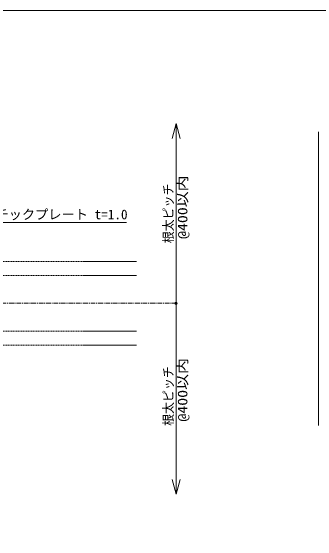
# Model space of a CAD drawing. Units: millimetres, scale not verified. Extents: x -4131 to 4169, y -981 to 998.
# Drawn here: x 706 to 1037, y -190 to 384 of the extents above; entities that cross this region are included whole.
import ezdxf
from ezdxf.enums import TextEntityAlignment as Align

# ---------------------------------------------------------------- set-up
doc = ezdxf.new("R2010")
doc.units = ezdxf.units.MM
doc.header["$LTSCALE"] = 10
doc.linetypes.add('CHAIN1', pattern=[8, 5, -1, 1, -1])
doc.linetypes.add('DASHED1', pattern=[1.8, 1.2, -0.6])
for name, color, linetype, lineweight in [('0-0_図枠', 7, 'Continuous', 9), ('0-2_文字', 4, 'Continuous', 9), ('0-3_寸法', 7, 'Continuous', 9), ('0-4_一般', 4, 'Continuous', 9), ('0-9_根太', 4, 'Continuous', 9)]:
    doc.layers.add(name, color=color, linetype=linetype, lineweight=lineweight)
doc.styles.add('ＭＳ ゴシック', font='')
doc.styles.get('ＭＳ ゴシック').set_extended_font_data('MS Gothic')

# ---------------------------------------------------------------- blocks, each defined once
blk = doc.blocks.new('グループ-37-1')
at = {"layer": '0-9_根太', "linetype": 'DASHED1'}
for p, q in [((3943, 4049.7), (9237, 4049.7)), ((3943, 3899.7), (9237, 3899.7)), ((3943, 3299.7), (9237, 3299.7)), ((3943, 3149.7), (9237, 3149.7))]:
    blk.add_line(p, q, dxfattribs=at)
at = {"layer": '0-9_根太', "linetype": 'CHAIN1'}
blk.add_line((3943, 3599.7), (9663.7, 3599.7), dxfattribs=at)

msp = doc.modelspace()

# ---------------------------------------------------------------- hatches: boundary and pattern name
at = {"layer": '0-3_寸法'}
msp.add_hatch(color=256, dxfattribs=at).paths.add_polyline_path([(885.31, 68.37, 1), (882.72, 68.37, 1)])

# ---------------------------------------------------------------- linework, layer by layer
at = {"layer": '0-0_図枠', "color": 5}
msp.add_lwpolyline([(69.05, 384.21), (2069.05, 384.21), (2069.05, -915.79), (69.05, -915.79)], close=True, dxfattribs=at)
at = {"layer": '0-2_文字'}
msp.add_lwpolyline([(830.49, 155.52), (643.86, 155.52), (621.71, 193.9)], dxfattribs=at)
at = {"layer": '0-3_寸法', "color": 4}
msp.add_line((884.01, 262.26), (884.01, -137.74), dxfattribs=at)
for points in [[(879.75, 246.38), (884.01, 262.26), (888.26, 246.38)], [(888.26, -121.87), (884.01, -137.74), (879.75, -121.87)]]:
    msp.add_lwpolyline(points, dxfattribs=at)
at = {"layer": '0-3_寸法'}
msp.add_circle((884.02, 68.37), 1.29, dxfattribs=at)
at = {"layer": '0-4_一般', "color": 7}
msp.add_line((1037.33, -63.62), (1037.33, 253.52), dxfattribs=at)

# ---------------------------------------------------------------- block references
at = {"layer": '0-9_根太', "xscale": 0.1, "yscale": 0.1}
msp.add_blockref('グループ-37-1', (-82.35, -291.6), dxfattribs=at)

# ---------------------------------------------------------------- texts
at = {"layer": '0-2_文字', "style": 'ＭＳ ゴシック'}
msp.add_text('プラスチックプレート t=1.0', height=10.45, dxfattribs=at).set_placement((646.53, 155.93), align=Align.BOTTOM_LEFT)
at = {"layer": '0-3_寸法', "color": 4, "style": 'ＭＳ ゴシック'}
for s, width, p in [('@400以内', 1.2, (899.33, 137.81)), ('根太ピッチ', 0.9, (883.94, 133.26)), ('@400以内', 1.2, (899.33, -59.28)), ('根太ピッチ', 0.9, (883.94, -63.83))]:
    msp.add_text(s, height=10.48, rotation=90, dxfattribs=dict(at, width=width)).set_placement(p, align=Align.BOTTOM_LEFT)

doc.saveas('drawing.dxf')
